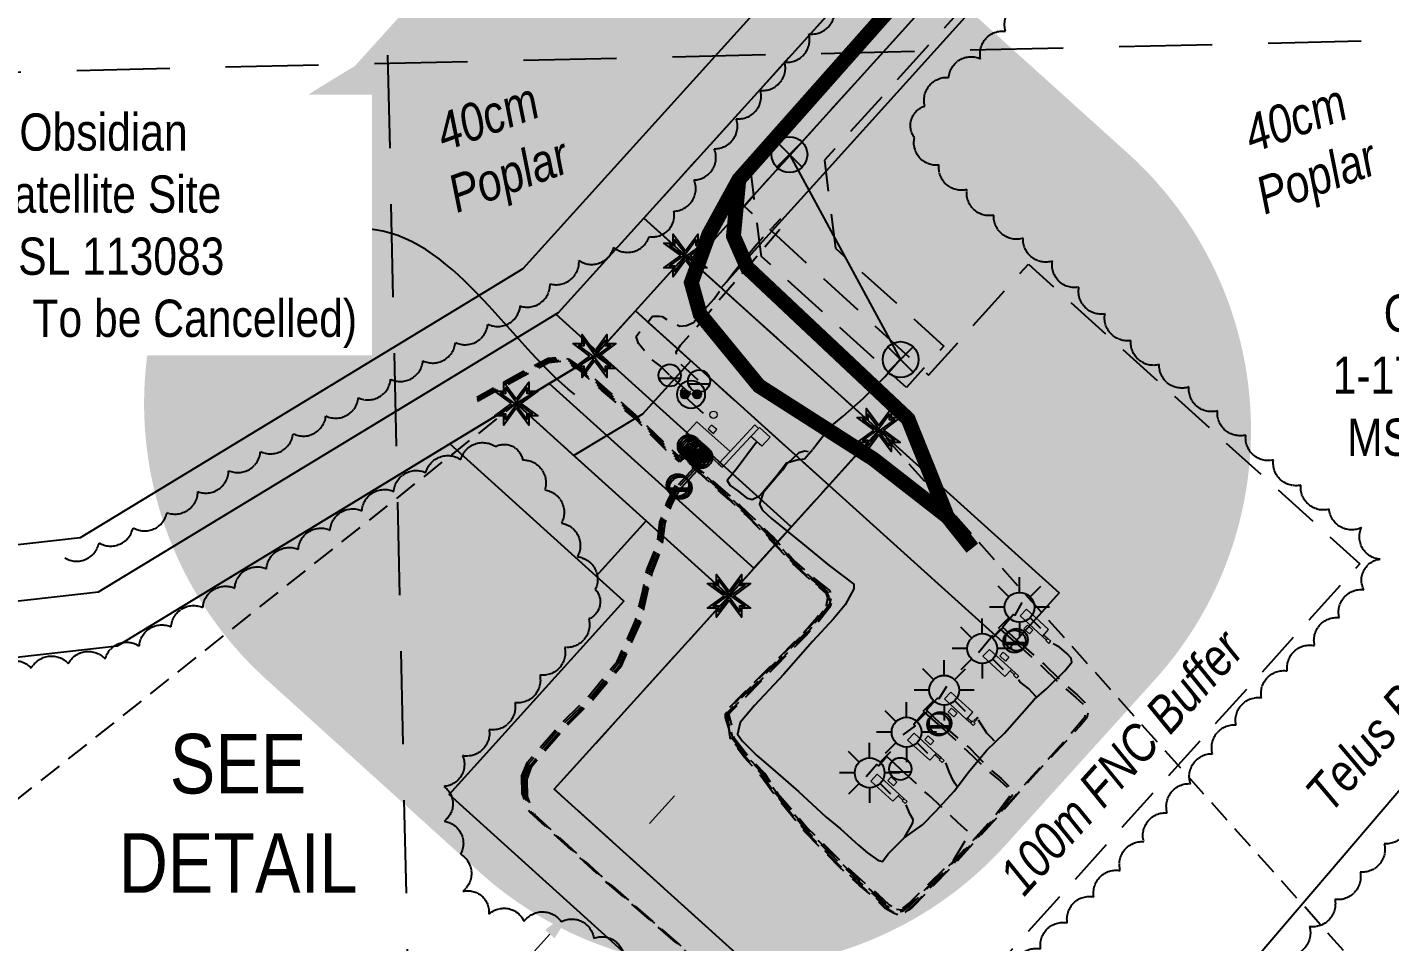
# Model space of a CAD drawing. Extents: x 603322 to 609639, y 5878497 to 5882872.
# Drawn here: x 605691.6 to 606057.5, y 5878839.3 to 5879084.8 of the extents above; entities that cross this region are included whole.
import ezdxf

# ---------------------------------------------------------------- set-up
doc = ezdxf.new("R2010")
doc.units = 0
doc.header["$LTSCALE"] = 5
doc.header["$PDSIZE"] = 0.5
for name, pattern in [('0', [1, 1, 0]), ('foc-ACCESSROAD', [3.75, 2.5, -1.25]), ('foc-FLOWLINE', [3.75, 2.5, -1.25]), ('foc-LSD', [8, 5, -3]), ('foc-TIELINE', [1.875, 1.25, -0.625]), ('POWERLINE5', [7.8, 2.4, -0.6, 0.6, -0.6, 0.6, -0.6, 2.4]), ('UG_PIPE', [1.875, 1.25, -0.625])]:
    doc.linetypes.add(name, pattern=pattern)
doc.layers.get('Defpoints').update_dxf_attribs({"color": 9})
for name, color, linetype in [('AS-CABLE', 224, 'foc-CABLE'), ('AS-PIPE-UG', 44, 'UG_PIPE'), ('AS-POWER', 104, 'foc-POWER'), ('AS-POWER-EXISTING', 72, 'POWERLINE5'), ('AS-POWER-EXISTING-PP', 72, 'Continuous'), ('AS-ROADS', 254, 'Continuous'), ('AS-SYMBOL', 7, 'Continuous'), ('AS-TELUS', 224, 'foc-TEL'), ('C-RW', 13, 'Continuous'), ('C-WS', 13, 'foc-ACCESSROAD'), ('C-WS-S', 8, 'Continuous'), ('DETAIL-T', 7, 'Continuous'), ('F-EZE', 190, 'foc-FLOWLINE'), ('L-MON', 1, 'Continuous'), ('L-SECTION-LSD', 7, 'foc-LSD'), ('L-TIE', 7, 'foc-TIELINE'), ('L-TITLEDB', 4, 'Continuous'), ('P-BUFFER-H 30m', 51, 'Continuous'), ('P-BUFFER-T', 40, 'Continuous'), ('P-PROPOSED', 10, 'Continuous'), ('P-PROPOSED-H', 21, 'Continuous'), ('T-BUSH', 110, '0'), ('T-BUSH-T', 110, 'Continuous')]:
    doc.layers.add(name, color=color, linetype=linetype)
for name, color, linetype, lineweight in [('AS-GENERAL', 48, 'Continuous', 18), ('C-RW-T', 13, 'Continuous', 9), ('C-WS-T', 13, 'Continuous', 9)]:
    doc.layers.add(name, color=color, linetype=linetype, lineweight=lineweight)
doc.layers.add('AS-PIPE-AG', color=7, linetype='Continuous', true_color=0x7d00fa)
doc.styles.add('80CG', font='ARIALN.TTF', dxfattribs={"height": 10})
doc.styles.add('80L', font='ARIALN.TTF', dxfattribs={"height": 10})
doc.styles.add('80LS', font='ARIALNI.TTF', dxfattribs={"height": 10})
doc.styles.add('foc-LtypeFont', font='ARIALN.TTF', dxfattribs={"height": 7.35})
doc.linetypes.add('foc-CABLE', pattern='A,2,-1,["C",foc-LtypeFont,S=0.2,R=0,X=-0.625,Y=-0.75],-1.24,8', length=12.24)
doc.linetypes.add('foc-POWER', pattern='A,6,-1,["P",foc-LtypeFont,S=0.2,R=0,X=-0.625,Y=-0.75],-1.24,4', length=12.24)
doc.linetypes.add('foc-TEL', pattern='A,2,-1,["T",foc-LtypeFont,S=0.2,R=0,X=-0.425,Y=-0.75],-1.24,8', length=12.24)
doc.linetypes.add('foc-TEL-NOLINE', pattern='A,0,-2,["T",foc-LtypeFont,S=0.2,R=0,X=-0.425,Y=-0.75],-10.24', length=12.24)
doc.dimstyles.new('Compass 5 000', dxfattribs={"dimscale": 5, "dimtxt": 9, "dimasz": 2, "dimexe": 0.2, "dimexo": 0.0625, "dimgap": 0.5, "dimtad": 0, "dimtih": 1, "dimtoh": 1, "dimzin": 0, "dimdsep": 46, "dimtxsty": '80CG', "dimcen": 0.1, "dimse1": 1, "dimse2": 1, "dimclrd": 256, "dimclrt": 256, "dimaunit": 1, "dimadec": 4, "dimazin": 0, "dimtfac": 0.06, "dimtofl": 0, "dimtmove": 0, "dimatfit": 1, "dimfxl": 0.2, "dimtolj": 1, "dimtzin": 0, "dimlwd": -1, "dimarcsym": 0})

# ---------------------------------------------------------------- blocks, each defined once
blk = doc.blocks.new('GAS')
h = blk.add_hatch(color=255)
h.dxf.hatch_style = 1
edge = h.paths.add_edge_path()
edge.add_arc((0, 0), 0.9, 0, 360)
for p, q in [((0, 0.808), (0, 1.616)), ((-0.571, 0.571), (-1.142, 1.142)), ((0.571, 0.571), (1.142, 1.142)), ((-0.808, 0), (-1.616, 0)), ((1.616, 0), (0.808, 0)), ((-0.571, -0.571), (-1.142, -1.142)), ((1.142, -1.142), (0.571, -0.571)), ((0, -0.808), (0, -1.616))]:
    blk.add_line(p, q)
blk.add_circle((0, 0), 0.8)
blk = doc.blocks.new('POWERPOLE')
h = blk.add_hatch(color=255)
edge = h.paths.add_edge_path()
edge.add_arc((0, 0), 0.96, 0, 360)
at = {"linetype": 'Continuous'}
for p, q in [((0.679, -0.679), (-0.679, 0.679)), ((-0.679, -0.679), (0.679, 0.679))]:
    blk.add_line(p, q, dxfattribs=at)
blk.add_circle((0, 0), 0.96, dxfattribs=at)
blk = doc.blocks.new('RISER')
h = blk.add_hatch(color=255)
h.dxf.hatch_style = 1
edge = h.paths.add_edge_path()
edge.add_arc((0, 0), 0.7, 0, 360)
blk.add_hatch(color=13).paths.add_polyline_path([(0.581, -0.15), (-0.581, -0.15, 0.774597)])
at = {"color": 13}
blk.add_line((-0.581, -0.15), (0.581, -0.15), dxfattribs=at)
blk.add_circle((0, 0), 0.6, dxfattribs=at)
blk = doc.blocks.new('PIG')
h = blk.add_hatch(color=255)
h.dxf.hatch_style = 1
edge = h.paths.add_edge_path()
edge.add_arc((0, 0), 0.85, 0, 360)
at = {"layer": 'AS-SYMBOL'}
h = blk.add_hatch(color=13, dxfattribs=at)
h.dxf.hatch_style = 1
h.paths.add_polyline_path([(-0.101, 0.005, 1), (-0.551, 0.005, 1)])
h = blk.add_hatch(color=13, dxfattribs=at)
h.dxf.hatch_style = 1
h.paths.add_polyline_path([(0.101, 0.005, 1), (0.551, 0.005, 1)])
at = {"layer": 'AS-SYMBOL', "color": 13}
for centre, radius in [((0, 0), 0.75), ((-0.326, 0.005), 0.225), ((0.326, 0.005), 0.225)]:
    blk.add_circle(centre, radius, dxfattribs=at)
blk = doc.blocks.new('*D421')
at = {"layer": 'C-RW-T', "transparency": 16777216}
for p, q in [((605858.74, 5878871), (605865.44, 5878878.42)), ((605831.97, 5878841.34), (605796.66, 5878802.21)), ((605796.66, 5878802.21), (605786.66, 5878802.21))]:
    blk.add_line(p, q, dxfattribs=at)
for points in [[(605857.5, 5878872.11), (605859.98, 5878869.88), (605852.04, 5878863.57)], [(605830.73, 5878842.45), (605833.21, 5878840.22), (605838.67, 5878848.76)]]:
    blk.add_solid(points, dxfattribs=at)
at = {"layer": 'Defpoints', "color": 0, "transparency": 16777216}
for p in [(605838.67, 5878848.76), (605901.48, 5878818.96), (605888.11, 5878804.14)]:
    blk.add_point(p, dxfattribs=at)
at = {"layer": 'C-RW-T', "transparency": 16777216, "insert": (605716.72, 5878802.21), "char_height": 10, "attachment_point": 5, "style": '80CG'}
blk.add_mtext('\\A1;Obsidian\\P20.00 P/L R/W\\PPLA 131625\\P(Expired, To be Cancelled)', dxfattribs=at)
blk = doc.blocks.new('TEMP')
h = blk.add_hatch(color=255)
h.dxf.hatch_style = 1
h.paths.add_polyline_path([(0, 0.251), (-0.666, 1.152), (-0.666, 0.666), (-1.152, 0.666), (-0.251, 0), (-1.152, -0.666), (-0.666, -0.666), (-0.666, -1.152), (0, -0.251), (0.666, -1.152), (0.666, -0.666), (1.152, -0.666), (0.251, 0), (1.152, 0.666), (0.666, 0.666), (0.666, 1.152)])
h.paths.add_polyline_path([(0.566, 0.849), (0.566, 0.566), (0.849, 0.566), (0.083, 0), (0.849, -0.566), (0.566, -0.566), (0.566, -0.849), (0, -0.083), (-0.566, -0.849), (-0.566, -0.566), (-0.849, -0.566), (-0.083, 0), (-0.849, 0.566), (-0.566, 0.566), (-0.566, 0.849), (0, 0.083)], flags=16)
h = blk.add_hatch(color=1)
h.dxf.hatch_style = 1
h.paths.add_polyline_path([(0, 0.083), (-0.566, 0.849), (-0.566, 0.566), (-0.849, 0.566), (-0.083, 0), (-0.849, -0.566), (-0.566, -0.566), (-0.566, -0.849), (0, -0.083), (0.566, -0.849), (0.566, -0.566), (0.849, -0.566), (0.083, 0), (0.849, 0.566), (0.566, 0.566), (0.566, 0.849)])
at = {"color": 1}
for p, q in [((-0.083, 0), (0.083, 0)), ((0, 0.083), (0, -0.083))]:
    blk.add_line(p, q, dxfattribs=at)
at = {"color": 255, "flags": 128}
blk.add_lwpolyline([(-0.251, 0), (-1.152, 0.666), (-0.666, 0.666), (-0.666, 1.152), (0, 0.251), (0.666, 1.152), (0.666, 0.666), (1.152, 0.666), (0.251, 0), (1.152, -0.666), (0.666, -0.666), (0.666, -1.152), (0, -0.251), (-0.666, -1.152), (-0.666, -0.666), (-1.152, -0.666)], close=True, dxfattribs=at)
at = {"color": 1, "flags": 128}
blk.add_lwpolyline([(-0.083, 0), (-0.849, 0.566), (-0.566, 0.566), (-0.566, 0.849), (0, 0.083), (0.566, 0.849), (0.566, 0.566), (0.849, 0.566), (0.083, 0), (0.849, -0.566), (0.566, -0.566), (0.566, -0.849), (0, -0.083), (-0.566, -0.849), (-0.566, -0.566), (-0.849, -0.566)], close=True, dxfattribs=at)

msp = doc.modelspace()

# ---------------------------------------------------------------- hatches: boundary and pattern name
at = {"layer": 'P-BUFFER-H 30m'}
h = msp.add_hatch(color=256, dxfattribs=at)
edge = h.paths.add_edge_path()
edge.add_line((605994.457, 5878909.654), (605954.252, 5878865.151))
edge.add_arc((605880.08, 5878932.159), 99.958, 227.90471, 317.90471, ccw=False)
edge.add_line((605813.072, 5878857.987), (605755.954, 5878909.589))
edge.add_arc((605822.962, 5878983.76), 99.958, 121.27361, 227.90471, ccw=False)
edge.add_line((605771.072, 5879069.194), (605779.614, 5879074.382))
edge.add_line((605779.614, 5879074.382), (605794.224, 5879090.538))
edge.add_arc((605868.364, 5879023.495), 99.958, 47.94916, 137.87782, ccw=False)
edge.add_line((605935.315, 5879097.719), (605987.236, 5879050.885))
edge.add_arc((605920.285, 5878976.662), 99.958, -42.09529, 47.94916, ccw=False)
at = {"layer": 'P-PROPOSED-H'}
h = msp.add_hatch(color=256, dxfattribs=at)
h.dxf.hatch_style = 1
h.paths.add_polyline_path([(605920.285, 5878976.662), (605880.08, 5878932.159), (605822.962, 5878983.76), (605843.971, 5878996.52), (605868.364, 5879023.495)])

# ---------------------------------------------------------------- linework, layer by layer
at = {"layer": 'AS-CABLE', "flags": 128}
for points in [[(605902.599, 5878971.484), (605907.193, 5878977.401), (605910.743, 5878980.346), (605916.136, 5878985.143), (605921.924, 5878990.923), (605926.047, 5878995.658)], [(605887.457, 5878973.36), (605882.31, 5878966.421), (605879.615, 5878963.135), (605880.414, 5878961.743), (605882.475, 5878960.303), (605884.792, 5878958.435), (605886.283, 5878957.973), (605888.236, 5878958.949), (605889.11, 5878959.863), (605892.944, 5878964.435), (605895.489, 5878967.804), (605898.38, 5878968.657), (605900.308, 5878968.945)], [(605901.406, 5878970.787), (605900.462, 5878970.972), (605898.844, 5878970.532), (605896.727, 5878968.521), (605895.633, 5878967.685), (605894.399, 5878965.854), (605893.122, 5878964.336), (605889.281, 5878959.779), (605888.242, 5878956.791), (605888.994, 5878955.274), (605891.511, 5878952.885), (605899.913, 5878946.108), (605906.954, 5878940.262), (605913.63, 5878935.293), (605913.617, 5878934.014), (605911.3, 5878929.735), (605908.108, 5878925.941), (605902.508, 5878919.916), (605894.79, 5878911.129), (605886.926, 5878902.709), (605883.067, 5878898.159), (605882.317, 5878895.009), (605883.577, 5878893.265), (605887.578, 5878889.286), (605891.855, 5878885.641), (605898.699, 5878879.651), (605906.114, 5878872.81), (605909.989, 5878869.605), (605914.812, 5878865.221), (605917.262, 5878863.2), (605919.996, 5878861.216), (605921.288, 5878860.785), (605922.8, 5878862.919), (605927.08, 5878867.213), (605932.022, 5878870.688), (605935.633, 5878874.35), (605940.546, 5878879.676), (605941.396, 5878880.862), (605944.303, 5878884.713), (605949.307, 5878890.696), (605954.018, 5878895.306), (605961.99, 5878904.358), (605965.33, 5878907.196), (605970.253, 5878912.004), (605972.15, 5878914.352), (605971.945, 5878915.386), (605970.811, 5878916.628), (605968.817, 5878918.328), (605967.135, 5878919.298)], [(605962.593, 5878905.047), (605961.656, 5878906.016), (605960.526, 5878907.243), (605958.147, 5878909.038), (605957.795, 5878909.583)], [(605951.324, 5878893.088), (605950.438, 5878894.133), (605949.299, 5878895.284), (605947.048, 5878898.788)], [(605941.392, 5878880.825), (605940.698, 5878881.872), (605940.306, 5878882.578), (605939.286, 5878884.707), (605938.306, 5878887.294)], [(605927.183, 5878867.263), (605928.882, 5878870.181), (605929.428, 5878871.247), (605929.509, 5878872.142), (605928.662, 5878873.656), (605927.673, 5878876.041)]]:
    msp.add_lwpolyline(points, dxfattribs=at)
at = {"layer": 'AS-CABLE', "const_width": 0.5, "flags": 128}
msp.add_lwpolyline([(605900.354, 5878968.877), (605902.51, 5878971.375)], dxfattribs=at)
at = {"layer": 'AS-GENERAL', "flags": 128}
for points in [[(605871.448, 5878978.888), (605880.355, 5878970.898), (605877.289, 5878967.602), (605868.449, 5878975.622)], [(605875.336, 5878977.965), (605874.471, 5878976.965), (605875.931, 5878975.75), (605876.795, 5878976.771)], [(605885.975, 5878974.89), (605888.283, 5878977.341), (605891.087, 5878974.778), (605888.924, 5878972.328)], [(605943.877, 5878898.978), (605945.558, 5878900.874), (605939.629, 5878906.28), (605937.935, 5878904.458)], [(605939.865, 5878902.007), (605938.921, 5878901.027), (605940.428, 5878899.643), (605941.359, 5878900.613)], [(605945.825, 5878898.651), (605946.774, 5878899.613), (605947.018, 5878899.362), (605946.073, 5878898.429)], [(605935.727, 5878889.854), (605933.963, 5878888.026), (605928.034, 5878893.432), (605929.798, 5878895.261)], [(605932.619, 5878893.538), (605933.542, 5878894.534), (605935.059, 5878893.16), (605934.178, 5878892.144)], [(605925.817, 5878878.854), (605924.053, 5878877.026), (605918.124, 5878882.432), (605919.888, 5878884.261)], [(605922.709, 5878882.538), (605923.632, 5878883.534), (605925.148, 5878882.16), (605924.268, 5878881.144)]]:
    msp.add_lwpolyline(points, close=True, dxfattribs=at)
for points in [[(605878.323, 5878966.664), (605881.137, 5878969.69), (605885.975, 5878974.89)], [(605880.355, 5878970.898), (605886.982, 5878978.022), (605888.012, 5878977.053)], [(605877.289, 5878967.602), (605878.323, 5878966.664)], [(605944.886, 5878898.049), (605943.89, 5878898.958)], [(605945.223, 5878898.419), (605944.226, 5878899.328)], [(605945.684, 5878897.322), (605946.189, 5878897.876), (605945.391, 5878898.603), (605944.886, 5878898.049), (605945.684, 5878897.322)], [(605936.69, 5878888.3), (605935.38, 5878889.494)], [(605937.027, 5878888.669), (605935.717, 5878889.863)], [(605937.824, 5878887.942), (605937.319, 5878887.388), (605936.522, 5878888.115), (605937.027, 5878888.669), (605937.824, 5878887.942)], [(605926.78, 5878877.3), (605925.47, 5878878.494)], [(605927.116, 5878877.669), (605925.807, 5878878.863)], [(605927.914, 5878876.942), (605927.409, 5878876.388), (605926.611, 5878877.115), (605927.116, 5878877.669), (605927.914, 5878876.942)]]:
    msp.add_lwpolyline(points, dxfattribs=at)
at = {"layer": 'AS-GENERAL'}
msp.add_circle((605875.923, 5878980.761), 0.978, dxfattribs=at)
at = {"layer": 'AS-PIPE-AG', "flags": 128}
for points in [[(605864.165, 5878991.309), (605869.804, 5878986.313)], [(605867.047, 5878987.042), (605867.898, 5878988.002)], [(605867.047, 5878987.042), (605868.551, 5878985.658)], [(605867.297, 5878987.324), (605868.839, 5878985.972)], [(605869.76, 5878986.977), (605867.984, 5878985.039)], [(605868.371, 5878985.46), (605873.172, 5878981.189)], [(605866.533, 5878962.046), (605874.057, 5878970.151)], [(605866.985, 5878961.75), (605874.495, 5878969.823)], [(605867.299, 5878961.236), (605874.931, 5878969.463)], [(605957.289, 5878920.377), (605953.499, 5878923.709), (605956.42, 5878927.139), (605956.91, 5878926.99), (605958.817, 5878930.399)], [(605956.761, 5878919.891), (605953.005, 5878923.239), (605951.171, 5878921.135), (605950.848, 5878921.389), (605947.09, 5878916.858)], [(605936.788, 5878897.967), (605933.084, 5878901.487), (605936.02, 5878904.71), (605936.529, 5878904.625), (605938.595, 5878907.887)], [(605936.319, 5878897.577), (605932.538, 5878900.898), (605929.686, 5878897.636), (605930.024, 5878897.214), (605926.716, 5878894.802)], [(605926.069, 5878885.689), (605922.415, 5878889.027), (605920.291, 5878886.554), (605919.756, 5878886.851), (605916.875, 5878883.536)]]:
    msp.add_lwpolyline(points, dxfattribs=at)
at = {"layer": 'AS-PIPE-UG', "flags": 128}
for points in [[(605864.077, 5878991.344), (605861.608, 5878993.902), (605859.297, 5878995.616), (605855.751, 5878999.91), (605855.145, 5879001.75), (605856.302, 5879003.374), (605857.412, 5879004.551), (605859.57, 5879007.202), (605860.676, 5879007.209), (605861.325, 5879007.25), (605862.089, 5879007.11), (605864.166, 5879005.864), (605866.881, 5879004.512), (605868.627, 5879004.739), (605870.509, 5879005.5), (605876.063, 5879011.885), (605881.237, 5879018.969), (605887.53, 5879026.588), (605894.017, 5879033.472)], [(605871.834, 5878990.045), (605866.734, 5878994.742), (605866.134, 5878995.712), (605865.927, 5878997.675), (605867.059, 5878999.41), (605870.304, 5879002.997), (605876.697, 5879010.714), (605888.597, 5879024.548), (605895.218, 5879032.387)], [(605869.312, 5878972.311), (605869.287, 5878972.278), (605866.644, 5878969.624), (605864.859, 5878971.137), (605855.741, 5878980.012), (605846.665, 5878988.11), (605840.409, 5878993.402), (605837.29, 5878995.55), (605835.014, 5878996.258), (605831.5, 5878995.814), (605822.593, 5878991.144), (605812.324, 5878985.387)], [(605870.111, 5878971.541), (605870.106, 5878971.508), (605866.923, 5878968.644), (605864.403, 5878970.526), (605855.316, 5878979.689), (605839.801, 5878993.07), (605837.039, 5878994.909), (605834.885, 5878995.364), (605831.593, 5878995.097), (605822.665, 5878990.409), (605812.472, 5878984.682)], [(605869.699, 5878971.961), (605869.647, 5878971.98), (605866.878, 5878969.223), (605864.686, 5878970.833), (605855.478, 5878979.9), (605846.37, 5878987.806), (605840.04, 5878993.324), (605837.154, 5878995.222), (605834.93, 5878995.819), (605831.505, 5878995.412), (605822.585, 5878990.786), (605812.475, 5878985.055)], [(605870.472, 5878971.17), (605870.448, 5878971.188), (605866.796, 5878968.146), (605864.293, 5878970.138), (605855.119, 5878979.469), (605845.956, 5878987.249), (605839.621, 5878992.874), (605836.899, 5878994.639), (605834.88, 5878995.08), (605831.684, 5878994.715), (605822.9, 5878990.036), (605812.548, 5878984.357)], [(605957.289, 5878920.377), (605957.305, 5878920.256), (605964.862, 5878913.666), (605969.51, 5878909.104), (605973.694, 5878905.444), (605975.595, 5878903.52), (605976.6, 5878901.838), (605976.184, 5878899.362), (605974.265, 5878897.169), (605968.988, 5878891.417), (605961.548, 5878883.458), (605952.128, 5878872.751), (605940.734, 5878860.261), (605929.324, 5878848.539), (605926.846, 5878846.674), (605925.705, 5878846.369), (605924.404, 5878846.889), (605921.998, 5878848.208), (605919.396, 5878850.893), (605915.006, 5878854.488), (605909.849, 5878859.207), (605900.506, 5878868.699), (605892.334, 5878878.67), (605888.479, 5878884.007), (605884.155, 5878888.859), (605880.452, 5878893.678), (605880.047, 5878896.61), (605880.031, 5878896.658), (605878.761, 5878900.605), (605879.756, 5878901.677), (605883.283, 5878905.337), (605892.4, 5878914.418), (605900.041, 5878922.193), (605903.635, 5878926.324), (605906.258, 5878929.662), (605906.642, 5878931.642), (605906.172, 5878932.901), (605902.092, 5878936.212), (605896.79, 5878941.139), (605891.144, 5878947.192), (605884.613, 5878953.902), (605879.959, 5878958.092), (605872.057, 5878965.144), (605869.13, 5878967.613), (605868.649, 5878968.19), (605869.229, 5878968.969), (605870.915, 5878970.927)], [(605869.055, 5878968.066), (605871.318, 5878970.472), (605871.329, 5878970.497)], [(605956.761, 5878919.891), (605956.825, 5878919.802), (605964.209, 5878913.17), (605969.071, 5878908.428), (605973.181, 5878904.888), (605975.201, 5878903.045), (605975.841, 5878902.043), (605975.617, 5878899.557), (605973.774, 5878897.31), (605968.769, 5878891.639), (605961.418, 5878883.64), (605951.889, 5878872.8), (605940.658, 5878860.535), (605929.265, 5878848.796), (605926.728, 5878846.751), (605925.616, 5878846.576), (605924.297, 5878847.076), (605922.082, 5878848.448), (605919.541, 5878851.05), (605915.148, 5878854.705), (605910.116, 5878859.417), (605900.748, 5878868.839), (605892.592, 5878878.741), (605888.912, 5878884.194), (605884.495, 5878888.908), (605880.637, 5878893.783), (605880.111, 5878896.712), (605879.077, 5878900.406), (605879.971, 5878901.484), (605883.462, 5878905.237), (605892.488, 5878914.246), (605900.267, 5878922.157), (605903.883, 5878926.107), (605906.463, 5878929.615), (605907.04, 5878931.636), (605906.422, 5878933.068), (605902.194, 5878936.447), (605897.013, 5878941.216), (605891.372, 5878947.252), (605884.747, 5878953.947), (605880.034, 5878958.324), (605872.144, 5878965.266), (605869.055, 5878968.066)], [(605936.788, 5878897.967), (605936.841, 5878897.955), (605944.708, 5878891.224), (605950.061, 5878885.626), (605953.12, 5878883.092), (605955.623, 5878880.641), (605956.758, 5878879.237), (605951.78, 5878872.931), (605940.626, 5878860.924), (605928.84, 5878849.127), (605926.531, 5878847.404), (605925.785, 5878847.307), (605924.493, 5878847.64), (605922.423, 5878848.868), (605919.669, 5878851.372), (605915.373, 5878855.083), (605910.454, 5878859.784), (605900.729, 5878869.331), (605892.73, 5878878.916), (605889.05, 5878884.43), (605884.558, 5878889.221), (605880.858, 5878893.91), (605880.267, 5878896.833), (605879.431, 5878900.476), (605880.13, 5878901.267), (605883.623, 5878904.951), (605892.697, 5878914.056), (605900.3, 5878921.872), (605904.025, 5878925.843), (605906.671, 5878929.501), (605907.235, 5878931.659), (605906.516, 5878933.29), (605902.3, 5878936.572), (605897.209, 5878941.305), (605891.49, 5878947.541), (605884.809, 5878954.125), (605880.384, 5878958.221), (605872.298, 5878965.369), (605869.506, 5878967.951), (605871.797, 5878970.14)], [(605936.324, 5878897.584), (605936.435, 5878897.528), (605944.04, 5878890.552), (605949.667, 5878885.146), (605952.887, 5878882.488), (605955.236, 5878880.367), (605956.138, 5878879.352), (605951.42, 5878872.892), (605940.589, 5878861.158), (605928.691, 5878849.339), (605926.487, 5878847.749), (605924.57, 5878848.064), (605922.615, 5878849.164), (605919.864, 5878851.623), (605915.03, 5878855.81), (605910.482, 5878860.117), (605900.948, 5878869.551), (605892.881, 5878879.046), (605889.324, 5878884.378), (605884.692, 5878889.282), (605881.112, 5878893.876), (605880.535, 5878896.737), (605879.732, 5878900.549), (605880.475, 5878901.307), (605883.8, 5878904.798), (605892.922, 5878913.844), (605900.606, 5878921.787), (605904.202, 5878925.717), (605906.987, 5878929.474), (605907.558, 5878931.609), (605906.659, 5878933.528), (605902.293, 5878936.942), (605897.443, 5878941.333), (605891.644, 5878947.75), (605884.968, 5878954.264), (605880.455, 5878958.481), (605872.402, 5878965.573), (605869.985, 5878967.743), (605872.157, 5878969.734)], [(605872.559, 5878969.342), (605870.645, 5878967.656), (605872.521, 5878965.717), (605880.737, 5878958.63), (605885.168, 5878954.461), (605891.979, 5878947.896), (605897.675, 5878941.443), (605902.519, 5878937.209), (605906.982, 5878933.685), (605908.018, 5878931.665), (605907.183, 5878929.098), (605904.29, 5878925.41), (605900.779, 5878921.524), (605892.923, 5878913.549), (605884.087, 5878904.566), (605880.509, 5878900.932), (605879.981, 5878900.446), (605880.823, 5878896.897), (605881.401, 5878894.113), (605885.153, 5878889.265), (605889.593, 5878884.53), (605893.093, 5878879.212), (605901.168, 5878869.803), (605910.692, 5878860.302), (605915.614, 5878855.844), (605920.124, 5878851.933), (605922.99, 5878849.247), (605924.729, 5878848.284), (605926.453, 5878848.01), (605928.33, 5878849.522), (605940.562, 5878861.464), (605944.723, 5878868.461), (605941.512, 5878871.318), (605938.773, 5878874.031), (605933.609, 5878878.72), (605926.187, 5878885.535), (605926.07, 5878885.686)], [(605824.35, 5878883.634), (605826.001, 5878887.518), (605834.657, 5878897.557), (605842.018, 5878904.723), (605850.042, 5878914.556), (605855.01, 5878925.561), (605856.989, 5878933.888), (605857.991, 5878939.137), (605860.799, 5878945.851), (605861.54, 5878951.901), (605863.489, 5878957.342), (605865.822, 5878962.143), (605865.867, 5878962.168)], [(605824.784, 5878883.305), (605826.435, 5878887.189), (605835.091, 5878897.228), (605842.452, 5878904.394), (605850.476, 5878914.227), (605855.444, 5878925.232), (605857.423, 5878933.559), (605858.425, 5878938.808), (605861.233, 5878945.522), (605861.974, 5878951.572), (605863.923, 5878957.013), (605866.256, 5878961.814), (605866.301, 5878961.839)], [(605825.239, 5878883.064), (605826.855, 5878886.78), (605835.525, 5878896.899), (605842.825, 5878904.145), (605850.955, 5878913.846), (605855.926, 5878925.114), (605857.906, 5878933.529), (605858.94, 5878938.334), (605861.74, 5878945.342), (605862.349, 5878951.515), (605864.301, 5878956.936), (605866.595, 5878961.38), (605866.683, 5878961.447)], [(605825.751, 5878882.694), (605827.097, 5878886.43), (605835.857, 5878896.577), (605843.307, 5878904.011), (605851.209, 5878913.389), (605856.359, 5878925.078), (605858.188, 5878933.153), (605859.475, 5878938.274), (605862.056, 5878945.027), (605862.928, 5878951.613), (605864.736, 5878956.655), (605867.047, 5878961.041)], [(605824.35, 5878883.634), (605824.422, 5878879.086), (605826.422, 5878874.278), (605847.38, 5878855.049), (605882.668, 5878824.222), (605914.617, 5878793.058), (605932.181, 5878778.813)], [(605824.784, 5878883.305), (605824.877, 5878878.845), (605826.877, 5878874.037), (605847.835, 5878854.808), (605883.123, 5878823.981), (605915.072, 5878792.817), (605932.636, 5878778.572)], [(605825.239, 5878883.064), (605825.332, 5878878.604), (605827.332, 5878873.796), (605848.29, 5878854.567), (605883.578, 5878823.74), (605915.527, 5878792.576), (605933.091, 5878778.331)], [(605825.751, 5878882.694), (605825.844, 5878878.234), (605827.844, 5878873.426), (605848.802, 5878854.197), (605884.09, 5878823.37), (605916.039, 5878792.206), (605933.603, 5878777.961)]]:
    msp.add_lwpolyline(points, dxfattribs=at)
at = {"layer": 'AS-POWER', "flags": 128}
msp.add_lwpolyline([(605896.316, 5879050.598), (605926.138, 5878995.576)], dxfattribs=at)
at = {"layer": 'AS-ROADS', "const_width": 3.998, "flags": 128}
for points in [[(605931.017, 5879098.36), (605882.719, 5879043.879), (605874.685, 5879029.236), (605869.959, 5879016.246), (605872.322, 5879007.744), (605888.124, 5878988.497), (605918.876, 5878968.842), (605938.709, 5878953.384), (605945.421, 5878944.961)], [(605882.719, 5879043.879), (605881.269, 5879028.702), (605884.978, 5879020.249), (605928.152, 5878979.617), (605938.709, 5878953.384)]]:
    msp.add_lwpolyline(points, dxfattribs=at)
at = {"layer": 'AS-TELUS', "linetype": 'foc-TEL-NOLINE'}
msp.add_lwpolyline([(605765.158, 5878552.208), (605817.666, 5878599.954), (605976.545, 5878782.214), (606119.709, 5878949.772), (606164.988, 5879011.655), (606192.835, 5879043.591), (606225.356, 5879080.887), (606259.941, 5879116.395), (606290.529, 5879147.441)], dxfattribs=at)
at = {"layer": 'C-RW'}
for points in [[(605288.821, 5878890.992), (605446.98, 5878903.524), (605710.776, 5878933.204), (605824.004, 5879001.945), (605834.32, 5879008.203), (606056.452, 5879253.85), (606045.331, 5879263.906), (605824.67, 5879019.885), (605816.223, 5879014.761), (605705.818, 5878947.735), (605445.55, 5878918.452), (605287.637, 5878905.939)], [(606077.622, 5879236.187), (606042.094, 5879196.807), (606029.592, 5879182.95), (606026.236, 5879179.23), (606014.696, 5879166.438), (605906.08, 5879046.053), (605891.607, 5879030.012), (605888.373, 5879026.427), (605877.937, 5879014.861), (605870.495, 5879021.573), (605884.113, 5879036.789), (605886.727, 5879039.68), (605968.953, 5879130.619), (606011.245, 5879177.397), (606020.363, 5879187.53), (606021.279, 5879188.549), (606059.712, 5879231.262)], [(605292.486, 5878723.113), (605374.687, 5878724.981), (605370.808, 5878897.489), (605446.98, 5878903.524), (605710.776, 5878933.204), (605824.004, 5879001.945), (605834.32, 5879008.203), (605857.23, 5879033.538), (605968.77, 5878932.928), (605955.38, 5878918.083), (605854.955, 5879008.667), (605843.971, 5878996.52), (605831.785, 5878989.128), (605715.734, 5878918.674), (605448.411, 5878888.597), (605386.116, 5878883.661), (605390.014, 5878710.332), (605297.285, 5878708.225), (605292.889, 5878704.648)], [(605724.55, 5878924.026), (605724.55, 5878924.026), (605831.785, 5878989.128), (605886.715, 5878939.536), (605896.763, 5878950.665), (605833.55, 5879007.735)]]:
    msp.add_lwpolyline(points, dxfattribs=at)
for points in [[(605961.185, 5878764.594), (605948.047, 5878749.522), (605804.929, 5878878.795), (605851.844, 5878930.726), (605805.119, 5878972.939), (605843.971, 5878996.52), (605854.955, 5879008.667), (605869.783, 5878995.259), (605856.843, 5878980.948), (605838.444, 5878969.773), (605880.08, 5878932.159), (605833.166, 5878880.229), (605961.185, 5878764.594)], [(605833.166, 5878880.229), (605961.185, 5878764.594), (605948.047, 5878749.522), (605804.929, 5878878.795), (605851.844, 5878930.726), (605844.427, 5878937.427), (605857.829, 5878952.261), (605880.08, 5878932.159)]]:
    msp.add_lwpolyline(points, close=True, dxfattribs=at)
at = {"layer": 'C-WS', "flags": 128}
for points in [[(605891.607, 5879030.012), (605933.685, 5878991.41), (605960.485, 5879021.159), (606049.475, 5878940.768), (605922.254, 5878799.759), (605833.166, 5878880.229), (605920.297, 5878976.651), (605857.23, 5879033.538), (606006.44, 5879198.544), (606021.279, 5879188.549), (606022.341, 5879187.834), (606029.591, 5879182.951), (606033.748, 5879180.151), (606026.236, 5879179.232), (606011.245, 5879177.397), (605968.953, 5879130.617), (605886.727, 5879039.68), (605884.113, 5879036.789), (605887.462, 5879033.76), (605891.607, 5879030.012)], [(605886.072, 5878938.791), (605880.08, 5878932.159), (605837.102, 5878970.986), (605822.962, 5878983.76), (605843.971, 5878996.52), (605854.955, 5879008.667), (605869.783, 5878995.259), (605906.884, 5878961.827), (605886.072, 5878938.791)]]:
    msp.add_lwpolyline(points, close=True, dxfattribs=at)
at = {"layer": 'F-EZE', "flags": 128}
msp.add_lwpolyline([(606085.073, 5879218.984), (606190.542, 5879147.728), (606221.168, 5879127.036), (606250.739, 5879107.057), (606245.67, 5879101.912), (606240.036, 5879096.194), (606221.572, 5879108.669), (606190.946, 5879129.359), (606087.763, 5879199.071), (606065.101, 5879189.293), (606044.015, 5879173.018), (606040.649, 5879170.414), (606014.695, 5879166.439), (606011.591, 5879165.961), (605905.706, 5879049.071), (605906.08, 5879046.054), (605908.632, 5879025.494), (605937.754, 5878999.183), (605932.331, 5878993.189), (605927.708, 5878988.05), (605888.769, 5879023.234), (605888.372, 5879026.427), (605887.462, 5879033.76), (605886.727, 5879039.68), (605885.552, 5879049.142), (606009.359, 5879185.844), (606020.363, 5879187.531), (606022.341, 5879187.834), (606032.507, 5879189.392), (606042.093, 5879196.808), (606054.797, 5879206.635), (606084.468, 5879219.393), (606085.073, 5879218.984)], close=True, dxfattribs=at)
at = {"layer": 'L-SECTION-LSD', "flags": 128}
for points in [[(605779.646, 5879477.183), (605797.276, 5878673.044)], [(605384.985, 5879065.867), (606191.937, 5879084.347)]]:
    msp.add_lwpolyline(points, dxfattribs=at)
at = {"layer": 'L-TIE', "flags": 128}
msp.add_lwpolyline([(605394.201, 5878643.695), (605822.962, 5878983.76)], dxfattribs=at)
at = {"layer": 'L-TITLEDB'}
msp.add_lwpolyline([(605765.158, 5878552.208), (605817.666, 5878599.954), (605976.545, 5878782.214), (606119.709, 5878949.772), (606164.988, 5879011.655), (606192.835, 5879043.591), (606222.262, 5879077.339), (606228.45, 5879084.435), (606240.036, 5879096.194), (606245.67, 5879101.912), (606250.739, 5879107.057), (606259.941, 5879116.395), (606290.529, 5879147.441)], dxfattribs=at)
at = {"layer": 'P-PROPOSED', "flags": 128}
msp.add_lwpolyline([(605920.285, 5878976.662), (605880.08, 5878932.159), (605822.962, 5878983.76), (605843.971, 5878996.52), (605868.364, 5879023.495)], close=True, dxfattribs=at)
at = {"layer": 'T-BUSH', "flags": 128}
for points in [[(605701.766, 5878942.308, 0.5205671), (605710.898, 5878946.372, 0.5205671), (605720.031, 5878950.436, 0.5205671), (605729.163, 5878954.5, 0.5205671), (605737.432, 5878960.113, 0.5205671), (605745.691, 5878965.743, 0.5205671), (605754.233, 5878970.91, 0.5205671), (605763.024, 5878975.667, 0.5205671), (605771.816, 5878980.424, 0.5205671), (605780.528, 5878985.322, 0.5205671), (605789.211, 5878990.274, 0.5205671), (605797.894, 5878995.226, 0.5205671), (605806.593, 5879000.149, 0.5205671), (605815.303, 5879005.055, 0.5205671), (605824.012, 5879009.96, 0.5205671), (605832.019, 5879015.898, 0.5205671), (605839.779, 5879022.199, 0.5205671), (605849.088, 5879025.631, 0.5205671), (605858.638, 5879028.583, 0.5205671), (605865.275, 5879035.379, 0.5205671), (605870.703, 5879043.773, 0.5205671), (605876.13, 5879052.167, 0.5205671), (605882.026, 5879060.212, 0.5205671), (605888.524, 5879067.808, 0.5205671), (605895.022, 5879075.403, 0.5205671), (605901.521, 5879082.999, 0.5205671), (605908.271, 5879090.37, 0.5205671), (605915.05, 5879097.715, 0.5205671), (605921.829, 5879105.061, 0.5205671), (605928.624, 5879112.392, 0.5205671), (605935.45, 5879119.694, 0.5205671), (605942.276, 5879126.997, 0.5205671), (605949.102, 5879134.299, 0.5205671), (605955.928, 5879141.601, 0.5205671), (605962.754, 5879148.903, 0.5205671), (605969.58, 5879156.205, 0.5205671), (605976.141, 5879163.739, 0.5205671), (605982.46, 5879171.484, 0.5205671), (605988.917, 5879179.11, 0.5205671), (605995.647, 5879186.501, 0.5205671), (606001.679, 5879194.469, 0.5205671), (606006.081, 5879200.334, 0.5205671)], [(606089.049, 5878903.067, -0.5205671), (606082.621, 5878895.412, -0.5205671), (606076.194, 5878887.756, -0.5205671), (606069.232, 5878880.586, -0.5205671), (606062.459, 5878873.242, -0.5205671), (606056.004, 5878865.61, -0.5205671), (606049.549, 5878857.978, -0.5205671), (606042.764, 5878850.64, -0.5205671), (606035.935, 5878843.34, -0.5205671), (606029.718, 5878835.517, -0.5205671), (606023.566, 5878827.639, -0.5205671), (606017.105, 5878820.023, -0.5205671), (606010.306, 5878812.696, -0.5205671), (606003.245, 5878805.623, -0.5205671), (605996.147, 5878798.585, -0.5205671), (605988.991, 5878791.606, -0.5205671), (605981.065, 5878785.551, -0.5205671), (605972.526, 5878781.321, -0.5205671), (605962.652, 5878782.196, -0.5205671), (605953.954, 5878777.552, -0.5205671), (605945.177, 5878782.334, -0.5205671), (605936.174, 5878786.67, -0.5205671), (605929.64, 5878793.467, -0.5205671), (605928.53, 5878802.705, -0.5205671), (605934.769, 5878809.876, -0.5205671), (605942.147, 5878816.594, -0.5205671), (605949.323, 5878823.552, -0.5205671), (605956.537, 5878830.471, -0.5205671), (605963.763, 5878837.378, -0.5205671), (605970.92, 5878844.355, -0.5205671), (605978.049, 5878851.362, -0.5205671), (605985.143, 5878858.4, -0.5205671), (605991.449, 5878866.156, -0.5205671), (605997.755, 5878873.912, -0.5205671), (606003.993, 5878881.72, -0.5205671), (606009.932, 5878889.761, -0.5205671), (606016.228, 5878897.503, -0.5205671), (606023.067, 5878904.793, -0.5205671), (606029.992, 5878911.996, -0.5205671), (606037.334, 5878918.776, -0.5205671), (606043.936, 5878926.281, -0.5205671), (606050.539, 5878933.786, -0.5205671), (606054.888, 5878941.992, -0.5205671), (606049.904, 5878950.448, -0.5205671), (606041.211, 5878955.382, -0.5205671), (606033.633, 5878961.848, -0.5205671), (606026.269, 5878968.607, -0.5205671), (606018.852, 5878975.307, -0.5205671), (606011.247, 5878981.793, -0.5205671), (606003.584, 5878988.208, -0.5205671), (605995.595, 5878994.215, -0.5205671), (605988.009, 5879000.681, -0.5205671), (605981.043, 5879007.849, -0.5205671), (605974.034, 5879014.975, -0.5205671), (605966.925, 5879021.998, -0.5205671), (605959.037, 5879028.138, -0.5205671), (605951.181, 5879034.319, -0.5205671), (605943.975, 5879041.191, -0.5205671), (605936.475, 5879047.78, -0.5205671), (605929.894, 5879055.133, -0.5205671), (605932.667, 5879063.631, -0.5205671), (605939.084, 5879071.295, -0.5205671), (605947.626, 5879076.318, -0.5205671), (605954.344, 5879083.715, -0.5205671), (605960.476, 5879091.579, -0.5205671), (605966.041, 5879099.882, -0.5205671), (605973.79, 5879105.926, -0.5205671), (605980.721, 5879112.731, -0.5205671), (605986.038, 5879121.147, -0.5205671), (605992.577, 5879128.706, -0.5205671), (605999.483, 5879135.932, -0.5205671), (606005.859, 5879143.625, -0.5205671), (606012.888, 5879150.573, -0.5205671), (606021.257, 5879156.039, -0.5205671), (606030.563, 5879159.544, -0.5205671), (606040.073, 5879162.621, -0.5205671), (606049.595, 5879165.665, -0.5205671), (606058.736, 5879169.436, -0.5205671), (606066.487, 5879175.748, -0.5205671), (606073.96, 5879182.379, -0.5205671), (606081.273, 5879189.193, -0.5205671), (606089.01, 5879191.546, -0.5205671)], [(605296.25, 5878696.891, -0.5205671), (605302.84, 5878689.375, -0.5205671), (605309.43, 5878681.859, -0.5205671), (605316.02, 5878674.343, -0.5205671), (605322.609, 5878666.827, -0.5205671), (605328.484, 5878670.648, -0.5205671), (605334.077, 5878678.932, -0.5205671), (605339.67, 5878687.217, -0.5205671), (605345.264, 5878695.501, -0.5205671), (605354.468, 5878696.86, -0.5205671), (605364.463, 5878696.703, -0.5205671), (605374.457, 5878696.546, -0.5205671), (605384.452, 5878696.389, -0.5205671), (605394.446, 5878696.233, -0.5205671), (605397.729, 5878702.738, -0.5205671), (605397.499, 5878712.731, -0.5205671), (605397.268, 5878722.724, -0.5205671), (605397.037, 5878732.717, -0.5205671), (605396.807, 5878742.71, -0.5205671), (605396.576, 5878752.703, -0.5205671), (605396.345, 5878762.696, -0.5205671), (605396.115, 5878772.689, -0.5205671), (605395.883, 5878782.682, -0.5205671), (605395.649, 5878792.675, -0.5205671), (605395.416, 5878802.668, -0.5205671), (605395.182, 5878812.661, -0.5205671), (605394.949, 5878822.654, -0.5205671), (605394.716, 5878832.648, -0.5205671), (605394.482, 5878842.641, -0.5205671), (605394.249, 5878852.634, -0.5205671), (605394.015, 5878862.627, -0.5205671), (605398.754, 5878868.092, -0.5205671), (605404.748, 5878873.573, -0.5205671), (605404.663, 5878883.569, -0.5205671), (605414.419, 5878884.117, -0.5205671), (605424.409, 5878884.44, -0.5205671), (605434.4, 5878884.763, -0.5205671), (605444.389, 5878885.107, -0.5205671), (605454.367, 5878885.712, -0.5205671), (605464.344, 5878886.318, -0.5205671), (605474.285, 5878887.337, -0.5205671), (605484.216, 5878888.478, -0.5205671), (605494.146, 5878889.619, -0.5205671), (605504.076, 5878890.76, -0.5205671), (605514.007, 5878891.901, -0.5205671), (605523.937, 5878893.042, -0.5205671), (605533.868, 5878894.183, -0.5205671), (605543.798, 5878895.324, -0.5205671), (605553.731, 5878896.444, -0.5205671), (605563.665, 5878897.556, -0.5205671), (605573.598, 5878898.669, -0.5205671), (605583.532, 5878899.781, -0.5205671), (605593.466, 5878900.894, -0.5205671), (605603.399, 5878902.006, -0.5205671), (605613.333, 5878903.118, -0.5205671), (605623.267, 5878904.231, -0.5205671), (605633.2, 5878905.343, -0.5205671), (605643.123, 5878906.549, -0.5205671), (605653.042, 5878907.786, -0.5205671), (605662.961, 5878909.022, -0.5205671), (605672.88, 5878910.259, -0.5205671), (605682.799, 5878911.495, -0.5205671), (605692.718, 5878912.731, -0.5205671), (605702.637, 5878913.968, -0.5205671), (605712.556, 5878915.204, -0.5205671), (605721.707, 5878918.645, -0.5205671), (605730.249, 5878923.836, -0.5205671), (605738.791, 5878929.028, -0.5205671), (605747.333, 5878934.219, -0.5205671), (605755.875, 5878939.411, -0.5205671), (605764.417, 5878944.603, -0.5205671), (605772.958, 5878949.794, -0.5205671), (605781.5, 5878954.986, -0.5205671), (605790.042, 5878960.177, -0.5205671), (605798.651, 5878965.23, -0.5205671), (605808.021, 5878968.712, -0.5205671), (605817.391, 5878972.194, -0.5205671), (605824.657, 5878968.614, -0.5205671), (605830.594, 5878960.573, -0.5205671), (605835.076, 5878951.662, -0.5205671), (605839.346, 5878942.624, -0.5205671), (605844.179, 5878933.902, -0.5205671), (605842.395, 5878925.928, -0.5205671), (605835.96, 5878918.283, -0.5205671), (605829.261, 5878910.864, -0.5205671), (605822.561, 5878903.446, -0.5205671), (605815.653, 5878896.228, -0.5205671), (605808.521, 5878889.223, -0.5205671), (605803.494, 5878880.98, -0.5205671), (605803.545, 5878871.664, -0.5205671), (605808.017, 5878862.805, -0.5205671), (605808.585, 5878852.826, -0.5205671), (605815.564, 5878846.657, -0.5205671), (605825.038, 5878844.748, -0.5205671), (605835.033, 5878844.682, -0.5205671), (605843.775, 5878840.239, -0.5205671), (605851.959, 5878834.626, -0.5205671), (605858.306, 5878826.904, -0.5205671), (605865.181, 5878819.661, -0.5205671), (605872.144, 5878812.491, -0.5205671), (605879.384, 5878805.618, -0.5205671), (605886.988, 5878799.131, -0.5205671), (605894.784, 5878792.876, -0.5205671), (605902.216, 5878786.24, -0.5205671), (605908.78, 5878778.702, -0.5205671), (605915.485, 5878771.315, -0.5205671), (605923.483, 5878765.32, -0.5205671), (605929.585, 5878757.565, -0.5205671), (605938.508, 5878753.266, -0.5205671), (605946.676, 5878756.435, -0.5205671), (605959.298, 5878756.952, -0.5205671)]]:
    msp.add_lwpolyline(points, format="xyb", dxfattribs=at)

# ---------------------------------------------------------------- block references
at = {"layer": 'AS-POWER-EXISTING', "xscale": 4.999999999999958, "yscale": 4.999999999999958, "zscale": 4.999999999999958}
for p in [(605896.316, 5879050.598), (605926.138, 5878995.576)]:
    msp.add_blockref('POWERPOLE', p, dxfattribs=at)
at = {"layer": 'AS-POWER-EXISTING-PP', "xscale": 5.000000050021108, "yscale": 5.000000050021108, "zscale": 5.000000050021108}
for p in [(605896.316, 5879050.598), (605926.138, 5878995.576)]:
    msp.add_blockref('POWERPOLE', p, dxfattribs=at)
at = {"layer": 'AS-SYMBOL'}
for name, p, xscale, yscale, zscale in [('RISER', (605864.148, 5878991.324), 4.999999999999958, 4.999999999999958, 4.999999999999958), ('RISER', (605864.148, 5878991.324), 4.997884199999971, 4.997884199999971, 4.997884199999971), ('RISER', (605872.027, 5878989.804), 4.999999999999958, 4.999999999999958, 4.999999999999958), ('RISER', (605872.027, 5878989.804), 4.997884199999971, 4.997884199999971, 4.997884199999971), ('PIG', (605869.877, 5878986.224), 4.999999999999958, 4.999999999999958, 4.999999999999958), ('RISER', (605869.312, 5878972.311), 4.999999999999958, 4.999999999999958, 4.999999999999958), ('RISER', (605869.312, 5878972.311), 4.997884199999971, 4.997884199999971, 4.997884199999971), ('RISER', (605869.699, 5878971.961), 4.999999999999958, 4.999999999999958, 4.999999999999958), ('RISER', (605869.699, 5878971.961), 4.997884199999971, 4.997884199999971, 4.997884199999971), ('RISER', (605870.111, 5878971.541), 4.999999999999958, 4.999999999999958, 4.999999999999958), ('RISER', (605870.111, 5878971.541), 4.997884199999971, 4.997884199999971, 4.997884199999971), ('RISER', (605870.472, 5878971.17), 4.999999999999958, 4.999999999999958, 4.999999999999958), ('RISER', (605870.472, 5878971.17), 4.997884199999971, 4.997884199999971, 4.997884199999971), ('RISER', (605870.926, 5878970.869), 4.999999999999958, 4.999999999999958, 4.999999999999958), ('RISER', (605870.926, 5878970.869), 4.997884199999971, 4.997884199999971, 4.997884199999971), ('RISER', (605871.329, 5878970.497), 4.999999999999958, 4.999999999999958, 4.999999999999958), ('RISER', (605871.329, 5878970.497), 4.997884199999971, 4.997884199999971, 4.997884199999971), ('RISER', (605871.77, 5878970.104), 4.999999999999958, 4.999999999999958, 4.999999999999958), ('RISER', (605871.77, 5878970.104), 4.997884199999971, 4.997884199999971, 4.997884199999971), ('RISER', (605872.166, 5878969.737), 4.999999999999958, 4.999999999999958, 4.999999999999958), ('RISER', (605872.166, 5878969.737), 4.997884199999971, 4.997884199999971, 4.997884199999971), ('RISER', (605872.577, 5878969.368), 4.999999999999958, 4.999999999999958, 4.999999999999958), ('RISER', (605872.577, 5878969.368), 4.997884199999971, 4.997884199999971, 4.997884199999971), ('RISER', (605866.301, 5878961.839), 4.999999999999958, 4.999999999999958, 4.999999999999958), ('RISER', (605866.301, 5878961.839), 4.997884199999971, 4.997884199999971, 4.997884199999971), ('RISER', (605866.683, 5878961.447), 4.999999999999958, 4.999999999999958, 4.999999999999958), ('RISER', (605866.683, 5878961.447), 4.997884199999971, 4.997884199999971, 4.997884199999971), ('RISER', (605867.069, 5878961.113), 4.999999999999958, 4.999999999999958, 4.999999999999958), ('RISER', (605867.069, 5878961.113), 4.997884199999971, 4.997884199999971, 4.997884199999971), ('RISER', (605936.788, 5878897.967), 4.999999999999958, 4.999999999999958, 4.999999999999958), ('RISER', (605936.788, 5878897.967), 4.997884199999971, 4.997884199999971, 4.997884199999971), ('RISER', (605936.319, 5878897.577), 4.999999999999958, 4.999999999999958, 4.999999999999958), ('RISER', (605936.319, 5878897.577), 4.997884199999971, 4.997884199999971, 4.997884199999971), ('RISER', (605936.324, 5878897.584), 4.999999999999958, 4.999999999999958, 4.999999999999958), ('RISER', (605936.324, 5878897.584), 4.997884199999971, 4.997884199999971, 4.997884199999971), ('RISER', (605926.069, 5878885.689), 4.999999999999958, 4.999999999999958, 4.999999999999958), ('RISER', (605926.069, 5878885.689), 4.997884199999971, 4.997884199999971, 4.997884199999971), ('RISER', (605926.07, 5878885.686), 4.999999999999958, 4.999999999999958, 4.999999999999958), ('RISER', (605926.07, 5878885.686), 4.997884199999971, 4.997884199999971, 4.997884199999971)]:
    msp.add_blockref(name, p, dxfattribs=dict(at, xscale=xscale, yscale=yscale, zscale=zscale))
at = {"layer": 'AS-SYMBOL', "color": 6, "xscale": 4.997884199999971, "yscale": 4.997884199999971, "zscale": 4.997884199999971}
msp.add_blockref('PIG', (605869.877, 5878986.224), dxfattribs=at)
at = {"layer": 'C-WS-S'}
for p, xscale, yscale, zscale in [((605937.838, 5878906.797), 4.999999999999958, 4.999999999999958, 4.999999999999958), ((605937.838, 5878906.797), 4.997884199999971, 4.997884199999971, 4.997884199999971), ((605927.755, 5878895.539), 4.999999999999958, 4.999999999999958, 4.999999999999958), ((605927.755, 5878895.539), 4.997884199999971, 4.997884199999971, 4.997884199999971), ((605917.845, 5878884.633), 4.999999999999958, 4.999999999999958, 4.999999999999958), ((605917.845, 5878884.633), 4.997884199999971, 4.997884199999971, 4.997884199999971)]:
    msp.add_blockref('GAS', p, dxfattribs=dict(at, xscale=xscale, yscale=yscale, zscale=zscale))
at = {"layer": 'L-MON', "xscale": 4.997879999999996, "yscale": 4.997879999999996, "zscale": 4.997879999999996}
for p in [(605868.364, 5879023.495), (605843.971, 5878996.52), (605822.962, 5878983.76), (605920.285, 5878976.662), (605880.08, 5878932.159)]:
    msp.add_blockref('TEMP', p, dxfattribs=at)

# ---------------------------------------------------------------- texts
at = {"layer": 'AS-TELUS', "insert": (606033.603, 5878879.445), "char_height": 9.9958, "attachment_point": 1, "rotation": 48.91881, "style": '80L'}
msp.add_mtext_dynamic_manual_height_columns('\\pi0.7625;{\\fArial Narrow|b0|i1|c0|p34;Telus Buried Cable}', width=97.19418, gutter_width=49.958, heights=[0], dxfattribs=at)
at = {"layer": 'DETAIL-T', "color": 3, "insert": (605748.237, 5878873.756), "char_height": 15.9932, "width": 63.60914, "attachment_point": 5, "style": '80CG'}
msp.add_mtext('SEE\\PDETAIL', dxfattribs=at)
at = {"layer": 'T-BUSH-T', "linetype": 'Continuous', "char_height": 9.9958, "width": 34.19194, "attachment_point": 2, "rotation": 20, "style": '80LS'}
for insert in [(605813.435, 5879065.581), (606030.372, 5879065.132)]:
    msp.add_mtext('40cm \\PPoplar', dxfattribs=dict(at, insert=insert))

# ---------------------------------------------------------------- dimensions: what is measured, and where the dimension line sits
at = {"layer": 'C-RW-T'}
dim = msp.add_linear_dim(base=(605838.672, 5878848.759), p1=(605901.477, 5878818.957), p2=(605888.11, 5878804.144), angle=227.93551, text='Obsidian\\P20.00 P/L R/W\\PPLA 131625\\P(Expired, To be Cancelled)', dimstyle='Compass 5 000', dxfattribs=at)
dim.commit()
dim.dimension.update_dxf_attribs({"geometry": '*D421', "text_midpoint": (605716.725, 5878802.209), "dimtype": 161})

# ---------------------------------------------------------------- leaders
at = {"layer": 'C-RW-T', "path_type": 1}
msp.add_leader([(605838.643, 5878986.199), (605782.905, 5879030.647), (605768.904, 5879030.1)], dimstyle='Compass 5 000', override={"dimgap": 0.5, "dimtad": 0}, dxfattribs=at)

# ---------------------------------------------------------------- next in the draw order: texts
at = {"layer": 'C-WS-T', "insert": (605643.645, 5879061.648), "char_height": 9.99577, "attachment_point": 1, "style": '80L', "bg_fill": 2}
msp.add_mtext_dynamic_manual_height_columns('\\pi45.86818;Obsidian\\P\\pi36.45539;Satellite Site\\P\\pi36.00537;MSL 113083\\P\\pi0.36562;(Expired, To be Cancelled)', width=135.55137, gutter_width=49.979, heights=[0], dxfattribs=at)
at = {"layer": 'P-BUFFER-T', "insert": (605951.251, 5878857.145), "char_height": 9.99577, "attachment_point": 1, "rotation": 47.90471, "style": '80L', "bg_fill": 3, "box_fill_scale": 1.15, "bg_fill_color": 256, "bg_fill_true_color": 256, "bg_fill_transparency": 0}
msp.add_mtext_dynamic_manual_height_columns('\\pi0.89887;{\\fArial Narrow|b0|i1|c0|p34;100m FNC Buffer}', width=90.1846, gutter_width=49.979, heights=[0], dxfattribs=at)

# ---------------------------------------------------------------- next in the draw order: linework, layer by layer
at = {"layer": 'AS-GENERAL', "flags": 128}
for points in [[(605964.217, 5878921.256), (605965.898, 5878923.152), (605959.969, 5878928.558), (605958.275, 5878926.736)], [(605960.205, 5878924.285), (605959.26, 5878923.305), (605960.768, 5878921.921), (605961.699, 5878922.891)], [(605955.912, 5878912.352), (605954.148, 5878910.523), (605948.219, 5878915.93), (605949.983, 5878917.758)], [(605952.803, 5878916.036), (605953.727, 5878917.032), (605955.243, 5878915.658), (605954.363, 5878914.641)]]:
    msp.add_lwpolyline(points, close=True, dxfattribs=at)
for points in [[(605965.311, 5878920.25), (605964.229, 5878921.236)], [(605965.648, 5878920.619), (605964.566, 5878921.606)], [(605965.982, 5878919.384), (605966.487, 5878919.938), (605965.69, 5878920.665), (605965.185, 5878920.111), (605965.982, 5878919.384)], [(605956.997, 5878911.362), (605955.902, 5878912.361)], [(605956.661, 5878910.993), (605955.565, 5878911.992)], [(605957.795, 5878910.635), (605957.29, 5878910.081), (605956.492, 5878910.808), (605956.997, 5878911.362), (605957.795, 5878910.635)]]:
    msp.add_lwpolyline(points, dxfattribs=at)
at = {"layer": 'L-TIE', "flags": 128}
msp.add_lwpolyline([(606201.233, 5878662.18), (605920.285, 5878976.662)], dxfattribs=at)

# ---------------------------------------------------------------- next in the draw order: block references
at = {"layer": 'AS-SYMBOL'}
for p, xscale, yscale, zscale in [((605956.761, 5878919.891), 4.999999999999958, 4.999999999999958, 4.999999999999958), ((605956.761, 5878919.891), 4.997884199999971, 4.997884199999971, 4.997884199999971), ((605957.289, 5878920.377), 4.999999999999958, 4.999999999999958, 4.999999999999958), ((605957.289, 5878920.377), 4.997884199999971, 4.997884199999971, 4.997884199999971)]:
    msp.add_blockref('RISER', p, dxfattribs=dict(at, xscale=xscale, yscale=yscale, zscale=zscale))
at = {"layer": 'C-WS-S'}
for p, xscale, yscale, zscale in [((605958.084, 5878929.066), 4.999999999999958, 4.999999999999958, 4.999999999999958), ((605958.084, 5878929.066), 4.997884199999971, 4.997884199999971, 4.997884199999971), ((605948.068, 5878917.992), 4.999999999999958, 4.999999999999958, 4.999999999999958), ((605948.068, 5878917.992), 4.997884199999971, 4.997884199999971, 4.997884199999971)]:
    msp.add_blockref('GAS', p, dxfattribs=dict(at, xscale=xscale, yscale=yscale, zscale=zscale))

# ---------------------------------------------------------------- next in the draw order: texts
at = {"layer": 'C-WS-T', "insert": (606037.817, 5879013.039), "char_height": 9.99577, "attachment_point": 1, "style": '80L', "bg_fill": 2}
msp.add_mtext_dynamic_manual_height_columns('\\pi18.08308;Obsidian\\P\\pi4.35765;1-17 (Surface)\\P\\pi8.2305;MSL 101480', width=79.98117, gutter_width=49.979, heights=[0], dxfattribs=at)

doc.saveas('drawing.dxf')
